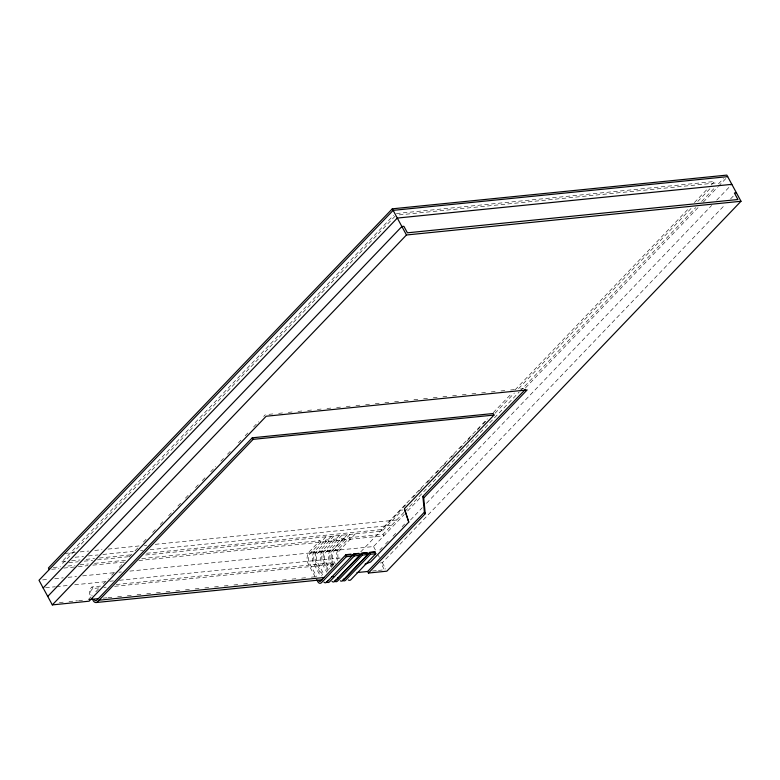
<?xml version="1.0" encoding="UTF-8"?>
<svg xmlns="http://www.w3.org/2000/svg" width="780" height="780" viewBox="0 0 780 780"><rect width="100%" height="100%" fill="white"/><g stroke="black" fill="none" stroke-linecap="round" stroke-linejoin="round"><path stroke-width="0.58" stroke-dasharray="3.9 2.92" d="M325.913 536.816L309.767 553.771A7.351 5.138 84.2 0 0 309.114 562.565L316.641 576.576M331.285 536.279L315.139 553.225A7.351 5.138 84.2 0 0 314.486 562.019L322.003 576.04M333.957 536.006L317.811 552.962A7.351 5.138 84.2 0 0 317.158 561.756L324.139 574.753M339.31 535.47L323.164 552.416A7.351 5.138 84.2 0 0 322.51 561.21L327.844 571.184M341.991 535.197L325.845 552.152A7.351 5.138 84.2 0 0 325.192 560.947L329.433 568.893M347.344 534.661L331.198 551.606A7.351 5.138 84.2 0 0 330.544 560.401L333.148 565.325M350.015 534.388L333.869 551.343A7.351 5.138 84.2 0 0 333.216 560.137L335.273 564.038M355.368 533.851L339.222 550.797A7.351 5.138 84.2 0 0 338.569 559.591M395.177 216.089L62.722 563.345L61.883 561.805L393.5 215.426M100.484 586.111L92.011 586.969L90.227 588.871A4.583 3.198 84.2 0 0 89.827 594.35L91.094 596.749M98.894 587.896L92.84 588.51L91.377 590.041A2.691 1.882 84.2 0 0 91.094 593.785L92.128 595.686M88.286 599.644L92.459 595.286M95.803 591.796L98.309 589.183M103.321 583.947L108.322 578.711M111.667 575.221L115.84 570.862M119.184 567.372L124.195 562.136M129.207 556.9L131.713 554.288M135.047 550.797L139.23 546.439M143.403 542.071L147.595 537.693M152.646 532.418L156.01 528.908M160.212 524.511L163.576 521.001M168.626 515.726L173.667 510.461M177.879 506.064L182.081 501.676M185.445 498.157L190.495 492.882M195.536 487.617L198.91 484.097M202.274 480.587L206.476 476.19M210.678 471.802L215.728 466.528M220.779 461.263L224.143 457.743M227.506 454.233L230.87 450.713M238.436 442.806L240.961 440.173M245.164 435.776L249.376 431.389M253.578 426.991L258.628 421.726M263.669 416.452L265.356 414.697M320.785 542.178L319.966 540.637L309.445 551.626A9.243 6.455 84.2 0 0 308.49 564.457L315.637 577.678M328.828 541.369L328 539.828L325.319 540.101L314.798 551.09A9.243 6.455 84.2 0 0 313.843 563.92L320.444 576.118M336.853 540.559L336.024 539.019L333.352 539.292L322.832 550.28A9.243 6.455 84.2 0 0 321.877 563.111L326.82 572.257M344.887 539.75L344.058 538.21L341.377 538.483L330.856 549.471A9.243 6.455 84.2 0 0 329.901 562.302L332.651 567.382M344.058 538.21L333.538 549.198A9.243 6.455 84.2 0 0 332.582 562.029L333.684 564.067M404.001 512.333L382.98 534.29L349.411 537.673L338.89 548.662A9.243 6.455 84.2 0 0 337.438 560.459M331.558 567.499A2.691 1.882 84.2 0 1 332.241 565.763L333.713 564.233L332.885 562.692L331.1 564.593A4.583 3.198 84.2 0 0 330.262 568.357M146.582 553.274L381.303 529.61L487.354 418.84M493.243 412.688L511.758 393.344M515.132 389.834L689.354 207.851M694.405 202.576L707.87 188.506M711.233 184.987L714.607 181.477L715.435 183.017L397.225 215.085M360.711 551.889L407.852 502.642M412.873 497.396L415.379 494.773M418.723 491.283L422.906 486.915M427.089 482.547L432.11 477.302M436.293 472.933L439.637 469.443M442.981 465.952L446.326 462.452M451.347 457.207L455.53 452.839M459.712 448.471L463.895 444.103M467.24 440.612L472.261 435.367M477.272 430.131L479.788 427.508M483.132 424.018L487.315 419.65M145.645 554.99L382.132 531.151L402.5 509.886M495.027 413.234L514.381 393.023M518.583 388.625L691.88 207.617M697.768 201.464L710.385 188.282M404.84 511.456L519.178 392.018M520.026 391.141L695.74 207.597M701.63 201.454L714.236 188.282M718.448 183.885L723.489 178.62M129.909 571.106L373.542 546.546L404.264 514.468M407.628 510.949L421.102 496.87M525.544 387.787L699.046 206.554M703.258 202.156L717.581 187.2M718.419 186.322L725.995 178.405M379.723 550.075L382.21 547.472M385.534 544.011L388.849 540.54M393.003 536.201L397.156 531.872M402.129 526.666L404.625 524.062M410.514 519.977L422.292 507.683M426.494 503.285L711.652 205.432M716.703 200.158L731.845 184.343M378.417 570.404L384.413 569.8L380.669 562.877L382.288 562.712L724.649 205.111M730.538 198.958L735.579 193.684M396.396 213.544L714.607 181.477M268.973 414.326L273.809 413.839M278.645 413.351L283.471 412.864M288.308 412.376L293.144 411.889M297.97 411.411L302.806 410.923M307.632 410.436L312.468 409.948M317.304 409.461L322.13 408.973M326.966 408.486L331.802 407.998M336.628 407.511L341.465 407.023M346.291 406.536L351.127 406.048M355.963 405.561L360.789 405.073M365.625 404.586L370.461 404.098M375.287 403.611L380.123 403.123M384.95 402.636L389.785 402.148M394.622 401.671L399.448 401.183M404.284 400.696L409.11 400.208M413.946 399.721L418.782 399.233M423.608 398.746L428.444 398.258M433.28 397.771L438.106 397.283M442.942 396.796L447.769 396.308M452.605 395.821L457.441 395.333M462.267 394.846L467.103 394.358M471.939 393.871L476.765 393.383M481.601 392.896L486.427 392.408M491.264 391.93L496.099 391.443M500.926 390.956L505.762 390.468M510.598 389.981L515.424 389.493M520.26 389.005L523.877 388.635M64.662 553.459L75.407 552.376M80.242 551.889L88.715 551.041M94.76 550.426L102.024 549.695M108.069 549.091L139.532 545.912M144.368 545.425L146.786 545.181M155.259 544.333L399.204 519.743M75.114 557.251L83.577 556.403M88.423 555.916L98.095 554.941M102.941 554.443L133.185 551.401M140.449 550.67L142.867 550.426M150.121 549.695L394.075 525.106M61.883 561.805L66.729 561.317M71.565 560.83L80.038 559.981M86.083 559.367L94.555 558.509M99.391 558.022L130.855 554.853M68.708 562.741L78.292 561.775M84.279 561.171L92.664 560.323M97.451 559.845L129.948 556.569M53.284 567.518L60.557 566.787M67.831 566.056L75.104 565.315M79.95 564.827L88.433 563.979M94.497 563.365L126.019 560.186M141.775 558.597L319.966 540.637M51.685 569.303L58.949 568.571M63.785 568.084L77.103 566.738M78.312 566.621L87.994 565.646M92.84 565.149L124.303 561.98M138.83 560.518L383.809 535.831L382.98 534.29M311.327 552.065L316.69 551.518M319.371 551.255L324.724 550.709M327.395 550.446L332.748 549.9M335.429 549.637L340.782 549.091M42.637 579.901L48.701 579.286M54.756 578.682L63.238 577.824M68.094 577.337L76.577 576.478M82.641 575.874L114.153 572.696M118.999 572.208L121.427 571.964M310.294 553.137L315.666 552.591M318.337 552.318L323.69 551.782M326.372 551.509L331.724 550.972M334.396 550.7L339.748 550.163M45.581 587.72L55.282 586.745M56.491 586.618L68.62 585.4M74.675 584.785L104.978 581.734M109.824 581.246L113.461 580.876M119.525 580.271L340.129 558.032M116.22 584.532L332.885 562.692M103.74 587.408L106.158 587.164M114.631 586.316L333.713 564.233M59.338 602.56L64.165 602.082M68.991 601.594L77.434 600.736M78.634 600.62L84.669 600.015M103.165 598.143L106.792 597.782M108.001 597.655L112.846 597.168M117.683 596.681L122.528 596.193M127.374 595.706L132.21 595.218M137.056 594.731L141.892 594.243M146.737 593.755L151.583 593.268M156.419 592.78L161.265 592.293M166.101 591.806L170.947 591.318M175.783 590.831L180.628 590.343M185.474 589.856L190.31 589.368M195.156 588.88L199.992 588.393M204.838 587.896L209.674 587.408M214.519 586.921L219.365 586.433M224.201 585.946L229.047 585.458M233.883 584.971L238.729 584.483M243.575 583.996L248.41 583.508M253.256 583.021L258.092 582.533M262.938 582.046L267.774 581.558M272.62 581.071L277.465 580.583M282.302 580.096L287.147 579.608M291.983 579.121L296.829 578.633M301.665 578.146L306.511 577.649M311.356 577.161L316.192 576.673M372.421 571.009L377.218 570.531M381.303 529.61L382.132 531.151M373.542 546.546L376.662 552.318M378.281 555.301L379.421 557.417M382.288 562.712L385.72 569.059M349.411 537.673L350.24 539.214M341.377 538.483L342.206 540.023M333.352 539.292L334.181 540.832M325.319 540.101L326.147 541.642M328.399 569.956L324.548 562.838A9.243 6.455 84.2 0 1 325.504 550.007M322.569 574.831L316.524 563.648A9.243 6.455 84.2 0 1 317.479 550.817M92.011 586.969L92.84 588.51"/><path stroke-width="1.17" d="M356.967 572.569L367.624 571.496L368.462 573.037L386.86 571.175L741 201.269L726.853 175.1L392.311 208.826L48.428 568.006L49.267 569.546M43.163 587.964L397.303 218.059L731.845 184.343M47.736 596.427L401.875 226.522L403.884 226.317L407.404 232.82L737.929 199.514L734.419 193.011L736.427 192.806M727.682 176.641L393.139 210.356L39 580.271L52.318 604.9L406.458 234.985L741 201.269M365.069 564.174L370.588 562.019L408.779 522.132L404.508 508.55L493.994 415.067L493.165 413.527L252.291 437.804L96.847 600.171A2.691 1.882 84.2 0 1 94.185 599.498M493.994 415.067L253.13 439.345L97.344 602.024A4.583 3.198 84.2 0 1 93.444 601.048L92.138 598.689M316.738 579.706L317.84 581.743A3.685 2.574 84.2 0 0 321.477 582.66L346.349 556.686L351.702 556.14L350.873 554.6L345.501 555.145L320.492 581.236A1.804 1.258 84.2 0 1 318.962 580.856L318.825 580.622M331.997 581.392A3.685 2.574 84.2 0 0 334.864 581.305L359.726 555.331L358.898 553.79L353.545 554.336L326.83 582.114A3.685 2.574 84.2 0 1 323.973 582.202M359.726 555.331L354.373 555.877L329.511 581.851A3.685 2.574 84.2 0 1 326.362 581.646M340.334 580.808A3.685 2.574 84.2 0 0 342.888 580.495L367.76 554.521L366.931 552.981L361.579 553.527L336.57 579.618A1.804 1.258 84.2 0 1 335.78 579.793M367.76 554.521L362.407 555.067L337.535 581.042A3.685 2.574 84.2 0 1 334.386 580.837M368.462 573.037L425.246 513.718L424.418 512.177L422.867 496.421L525.457 389.269M348.368 579.998A3.685 2.574 84.2 0 0 350.922 579.686L375.784 553.712L374.956 552.172L369.603 552.718L344.594 578.809A1.804 1.258 84.2 0 1 343.639 578.926M425.246 513.718L423.706 497.962L527.134 389.932L266.185 416.237L89.115 601.185L52.318 604.9M375.784 553.712L370.432 554.258L345.569 580.232A3.685 2.574 84.2 0 1 342.42 580.027M367.624 571.496L424.418 512.177M352.053 555.623L353.72 553.907L359.073 553.361M360.292 554.59L361.754 553.098L367.107 552.552L366.064 553.615M368.511 553.585L369.779 552.289L375.131 551.743M328.712 580.271L328.536 580.427A1.804 1.258 84.2 0 1 327.912 580.622M338.52 577.473L338.208 577.746A4.583 3.198 84.2 0 1 337.447 578.155M345.677 554.716L351.049 554.17M89.437 599.527L98.319 598.64M99.148 600.171L324.285 577.483M331.549 576.751L333.976 576.508M96.164 602.521L322.51 579.706M345.501 555.145L346.349 556.686M392.311 208.826L406.458 234.985M422.867 496.421L423.706 497.962M408.779 522.132L404.381 509.272M369.603 552.718L370.432 554.258M361.579 553.527L362.407 555.067M353.545 554.336L354.373 555.877M252.291 437.804L253.13 439.345"/></g></svg>
